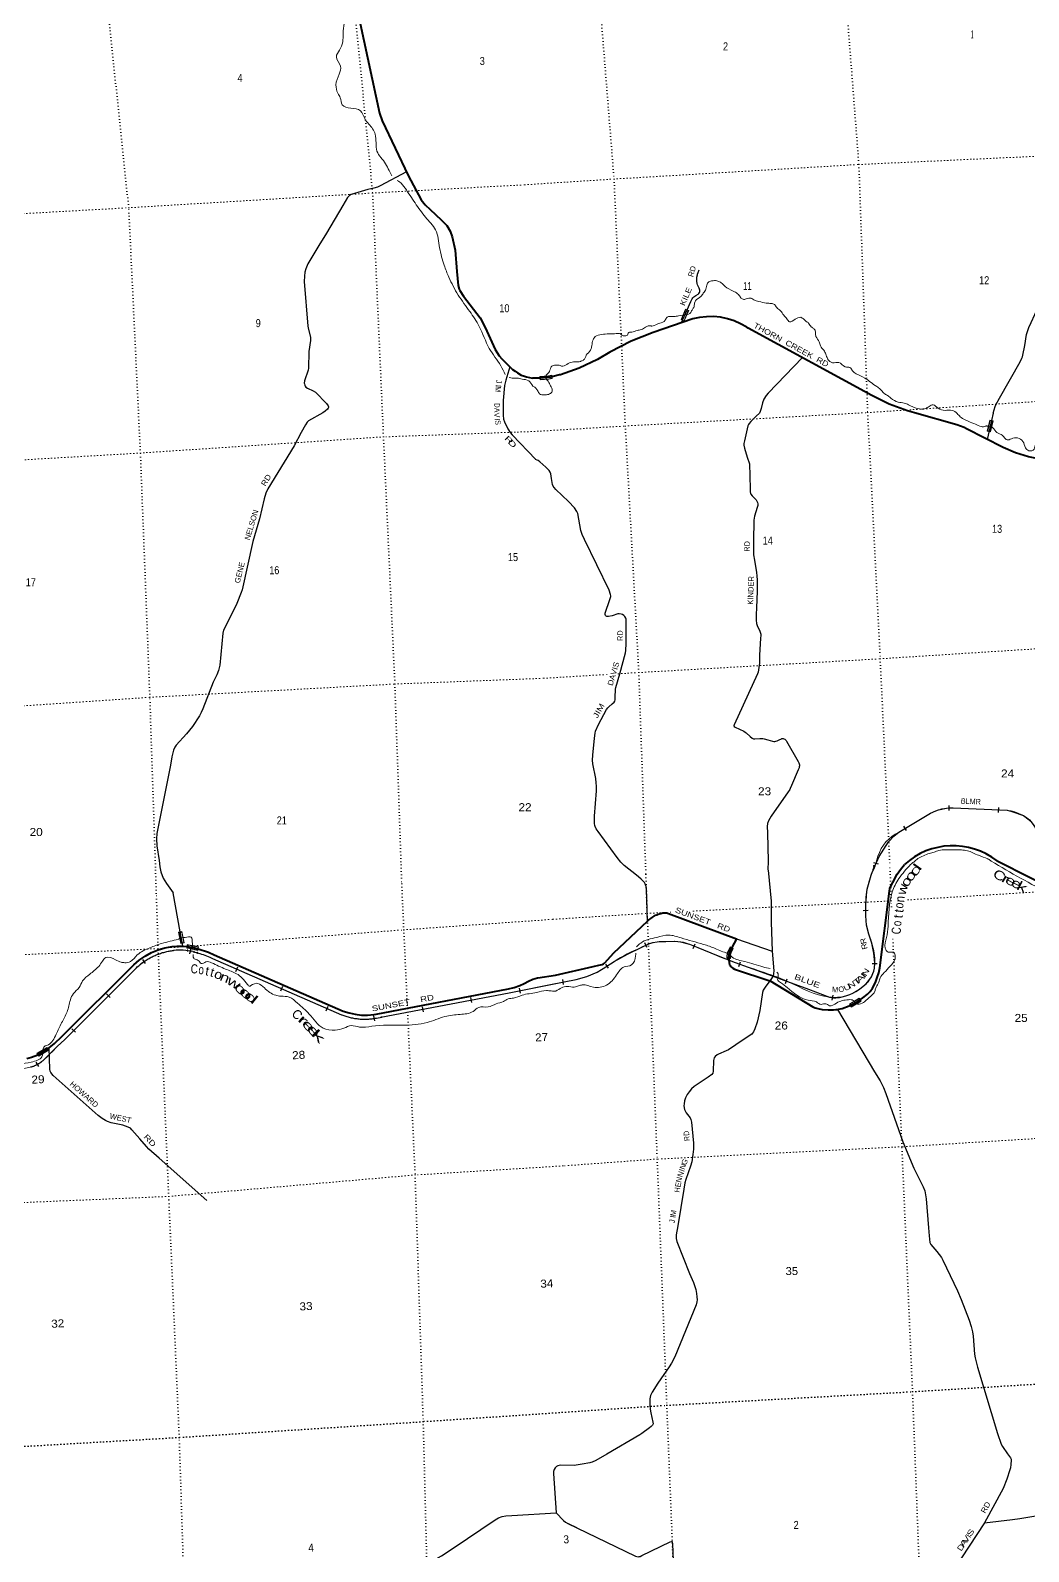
# Model space of a CAD drawing. Header units: feet. Extents: x 745759 to 1002271, y -170898 to 32007.
# Drawn here: x 863891 to 885721, y -135377 to -102104 of the extents above; entities that cross this region are included whole.
import ezdxf
from ezdxf.enums import TextEntityAlignment as Align

# ---------------------------------------------------------------- set-up
doc = ezdxf.new("R2010")
doc.units = ezdxf.units.FT
doc.header["$LTSCALE"] = 48
doc.linetypes.add('DOTTED', pattern=[1.5, 0.3, -1.2])
for name, color, linetype, lineweight in [('26', 7, 'Continuous', 40), ('29', 7, 'Continuous', 25), ('31', 7, 'Continuous', 13), ('34', 7, 'Continuous', 13), ('39', 7, 'Continuous', 13), ('6', 7, 'DOTTED', 25), ('61', 7, 'Continuous', 13), ('7', 7, 'DOTTED', 13)]:
    doc.layers.add(name, color=color, linetype=linetype, lineweight=lineweight)
for name, color, linetype in [('27', 7, 'Continuous'), ('30', 7, 'Continuous'), ('41', 7, 'Continuous')]:
    doc.layers.add(name, color=color, linetype=linetype)

msp = doc.modelspace()

# ---------------------------------------------------------------- linework, layer by layer
at = {"layer": '26'}
msp.add_line((885034.93, -120270.18), (886474.77, -120996.2), dxfattribs=at)
for points in [[(871104.19, -101952.5), (871526.87, -103911.56), (871581.38, -104081.39), (872152.31, -105275.5), (872439.3, -105812.09), (872523.72, -105920.19), (872631.7, -106022.78), (872876.86, -106250.28), (872998.99, -106373.52), (873068.09, -106495.24), (873114.48, -106617.97), (873176.98, -106911.42), (873218.71, -107379.62), (873246.37, -107685.04), (873269.94, -107764.64), (873283.26, -107795.75), (873364.73, -107913.69), (873726.68, -108388), (873836.55, -108598.73), (874051.89, -109086.77), (874143.86, -109223.53), (874197.72, -109286.54), (874436.99, -109520.23), (874490.31, -109559.08), (874541.39, -109596.86), (874623.56, -109643.53), (874696.85, -109670.19), (874739.05, -109683.53), (874868.66, -109713.1)], [(886010.63, -111488), (885719.39, -111430.69), (885435.74, -111343.26), (885162.78, -111226.66), (884365.91, -110815.96), (884313.36, -110789.39), (884233.66, -110757.57), (884151.08, -110734.25), (883228.85, -110471.18), (883070.25, -110425.29), (882674.39, -110278.77), (882296.02, -110091.68), (879588.56, -108617.2), (879555.84, -108595.57), (879422.47, -108519.47), (879281.88, -108457.74), (879135.61, -108411.03), (878985.26, -108379.87), (878832.47, -108364.6), (878678.92, -108365.39), (878526.3, -108382.22), (878376.27, -108414.91), (877508.62, -108711.87), (877030.12, -108901.14), (876565.55, -109143.27), (876290.44, -109304.63), (875895.41, -109490.53), (875483.12, -109634.11), (875464.14, -109640.21), (875321.88, -109676.88), (875264.7, -109688.77), (875195.17, -109697.87), (875037.94, -109711.51)], [(875037.94, -109711.51), (875017.04, -109712.87), (874868.66, -109713.13)], [(881544.83, -123518.34), (881564.71, -123514.92), (881602.9, -123507.21), (881640.78, -123494.86), (881794.7, -123442.55), (881901.97, -123392.13), (881919.85, -123380.74), (882014.12, -123320.57), (882124.77, -123242.2), (882194.54, -123183.95), (882253.87, -123124.59), (882305.88, -123056.29), (882371.7, -122926.99), (882412.69, -122819.97), (882444.84, -122717.19), (882464.99, -122610.43), (882677.85, -120934.15), (882688.65, -120874.51), (882701.66, -120833.85), (882750.99, -120741.92), (882850.6, -120556.72), (882919.21, -120455.32), (883006.7, -120349.12)], [(877386.96, -121587.19), (877407.41, -121567.92), (877487.87, -121507.58), (877531.75, -121477.49), (877562.63, -121459.6), (877588.64, -121447.41), (877618.71, -121436.02), (877675.71, -121418.4), (877723.55, -121406.75), (877747.11, -121403.5), (877779.98, -121404.24), (877817, -121409.19), (877849.03, -121417.65), (879336.08, -121973.72)], [(875371.81, -122770.3), (876197.14, -122580.3), (876322.13, -122552.51), (876396.38, -122533.13), (876413.08, -122526.92), (876422.21, -122521.82), (876444.12, -122504.14), (876651.08, -122280.47), (877386.96, -121587.19)], [(879336.08, -121973.72), (879336.08, -121973.72), (879174.43, -122274.17), (879168.09, -122315.47), (879165.89, -122365.15), (879168.78, -122439.57), (879180.75, -122539.82), (879192.47, -122561.06), (879205.48, -122577.32), (879225.21, -122594.48), (879255.86, -122616.35), (879291.34, -122636.2), (880065.31, -122894.39)], [(863811.09, -124593.71), (863914.12, -124565.96), (864053.02, -124510.79), (864268.88, -124382.92), (864299.02, -124361), (864416.61, -124263.15), (864578.82, -124109.96), (866149.23, -122540.79), (866268.94, -122438.92), (866398.63, -122350.13), (866536.9, -122275.38), (866682.22, -122215.49), (866833.01, -122171.13), (866987.61, -122142.76), (867093.12, -122132.84), (867231.8, -122133.12), (867315.84, -122139.3), (867440.45, -122161.75), (867561.16, -122192.1), (867784.2, -122267.47), (867911.13, -122322.48), (870731.69, -123553.22), (870860.67, -123596.21), (870993.44, -123625.48), (871128.54, -123640.72), (871264.49, -123641.75), (871399.81, -123628.56), (871453.06, -123619.41), (874344.94, -123068.03), (874470.78, -123038.04), (874592.79, -122995.06), (874688.18, -122950.89), (874781.65, -122899.83), (874879.95, -122858.81), (874981.99, -122828.3), (874985.78, -122827.39), (875371.81, -122770.3)], [(880065.31, -122894.39), (880069.41, -122895.76), (881004.47, -123459.38), (881055.97, -123484.02), (881112.85, -123498.66), (881208.75, -123516.55), (881338.78, -123526.31), (881454.47, -123524.33), (881508.22, -123522.66), (881536.26, -123519.82), (881544.83, -123518.34)]]:
    msp.add_lwpolyline(points, dxfattribs=at)
msp.add_arc((884066.71, -121513.62), 1575.94, 52.21939, 132.36447, dxfattribs=at)
at = {"layer": '29'}
for p, q in [((880774.42, -109260.62), (880023.97, -110041.77)), ((879791.66, -116176.36), (879283.6, -117291.85)), ((880429.08, -117648.73), (880680.03, -118091.73)), ((879336.08, -121973.72), (880115.67, -122241.17)), ((866709.81, -126769.37), (867749.44, -127697.53)), ((875837.53, -134859.4), (875660.34, -134773.36))]:
    msp.add_line(p, q, dxfattribs=at)
for points in [[(872116.01, -105199.58), (871538.87, -105502.3), (871477.93, -105530.08), (871404.66, -105553.33), (871268.71, -105584.54), (870902.49, -105693.47), (870867.83, -105714.48), (870827.56, -105760.14), (870725.18, -105934.39), (870364.3, -106537.55), (870197.9, -106806.3), (869959.27, -107206.99), (869917.63, -107317.93), (869893.47, -107393.13), (869882.74, -107481.76), (869880.96, -107595.45), (869957.89, -108570.86), (869962.73, -108609.42), (870015.46, -108819.3), (870018.29, -108851.53), (870018.28, -108886.45), (869978.85, -109127.45), (869972.08, -109490.97), (869965.93, -109537.76), (869882.3, -109768.88), (869880.04, -109817.09), (869881.38, -109834.55), (869889.43, -109861.4), (869900.17, -109885.58), (869914.93, -109904.38), (869949.57, -109929.76), (870073.3, -109984.96), (870123.12, -110019.95), (870365.87, -110262.93), (870402.11, -110312.62), (870412.84, -110335.45), (870412.84, -110350.23), (870403.45, -110369.02), (870385.99, -110387.83), (870340.36, -110430.8), (870285.83, -110471.8), (869975.85, -110645.17), (869945.79, -110669.84), (869905.53, -110731.61), (869813.09, -110901.67), (869659.48, -111194.15), (869081.91, -112128.54), (869041.22, -112224.93), (869002.35, -112347.53), (868899.59, -112789.41), (868752.19, -113281.44), (868520.48, -114338.66), (868499.78, -114401.09), (868408.68, -114636.68), (868147.61, -115155.28), (868115.16, -115224.97), (868099.46, -115286.28), (868078.71, -115523.2), (868031.95, -115987.74), (868000.47, -116107.42), (867967.53, -116197.24), (867883.85, -116362.15), (867664.91, -116943.7), (867623.96, -117027.15), (867586.38, -117094.3), (867433.81, -117327.95), (867304.21, -117488.33), (867076.87, -117735.21), (867046.85, -117781.86), (867020.01, -117846.32), (866980.45, -117993.2), (866951.86, -118171.89), (866656.94, -119668.54), (866649.58, -119788.17), (866657.25, -119936.94), (866707.41, -120257.9), (866722.06, -120400.54), (866745.28, -120506.69), (866797.21, -120644.94), (866865.67, -120760.37), (867014.18, -120965.18)], [(878331.68, -108033.7), (878362.09, -107975.16), (878380.79, -107950.53), (878398.5, -107933.8), (878442.8, -107904.25), (878493, -107872.74), (878509.73, -107856.98), (878521.54, -107837.29), (878529.41, -107813.65), (878530.4, -107789.03), (878523.51, -107767.36), (878513.67, -107740.77), (878482.17, -107668.89), (878473.31, -107639.34), (878467.4, -107589.12), (878464.45, -107536.42), (878467.4, -107504.43), (878477.24, -107453.7), (878483.15, -107433.52), (878492.01, -107401.51), (878516.62, -107340.46)], [(878131.25, -108496.08), (878253.21, -108214.72), (878331.68, -108033.7)], [(884945.17, -110473.13), (884988.26, -110327.82), (885003.02, -110292.86), (885082.75, -110146.62), (885535.52, -109354.85), (885573.91, -109275.58), (885587.69, -109244.06), (885598.52, -109205.16), (885637.89, -108992.45), (885678.26, -108758.57), (885704.82, -108669.43), (885729.42, -108599.39), (885774.71, -108490.7), (885854.43, -108318.85), (886102.47, -107810.69)], [(874378.51, -109463.11), (874284.96, -109752.94), (874257.94, -109869.46), (874228.47, -110197.08), (874228.42, -110522.11), (874239.16, -110605.38), (874259.2, -110668.13), (874330.42, -110820.24), (874380.96, -110901.58), (874424.36, -110951.85), (874943.5, -111490.13)], [(880023.97, -110041.77), (879985.13, -110091.95), (879933.95, -110169.75), (879902.45, -110247.55), (879872.92, -110375.57), (879853.23, -110440.57), (879835.52, -110473.07), (879764.65, -110540.03), (879646.54, -110658.21), (879611.1, -110700.55), (879593.38, -110726.16), (879579.61, -110752.75), (879504.8, -111079.7), (879496.92, -111142.72), (879496.92, -111176.2), (879508.74, -111241.2), (879567.8, -111438.16), (879615.04, -111583.91), (879620.94, -111645.95), (879622.92, -111788.75), (879630.79, -112198.42), (879636.68, -112230.43), (879644.56, -112247.67), (879678.04, -112285.08), (879741.03, -112348.11), (879760.33, -112368.51), (879781.37, -112398.83), (879795.77, -112433.01), (879800.09, -112462.35)], [(884945.17, -110473.13), (884908.78, -110637.64), (884817.8, -111048.86)], [(876562.06, -114550.86), (876581.88, -114486.58), (876583.11, -114468.04), (876579.39, -114443.92), (876544.8, -114349.96), (876006.03, -113237.26), (875955.38, -113129.08), (875931.89, -113044.39), (875862.69, -112668.55), (875844.17, -112624.65), (875793.49, -112549.86), (875660.04, -112406.45), (875383.24, -112149.29), (875342.48, -112101.07), (875322.71, -112071.4), (875309.1, -112035.55), (875289.33, -111902.02), (875272.04, -111804.35), (875259.68, -111768.5), (875234.97, -111730.17), (875165.76, -111659.7), (875032.32, -111539.77), (874994.01, -111511.33), (874974.24, -111502.68), (874937.13, -111489.86)], [(879800.09, -112462.35), (879798.11, -112497.3), (879788.27, -112539.65), (879729.21, -112728.73), (879719.37, -112771.07), (879713.46, -112815.39), (879705.59, -113272.34), (879701.65, -113512.62), (879705.59, -113575.65), (879725.27, -113693.83), (879772.52, -113957.75), (879780.39, -114033.58), (879784.33, -114131.08), (879784.33, -114371.37), (879772.52, -114737.71)], [(876225.95, -117586.67), (876240.78, -117474.77), (876250.67, -117429.02), (876314.92, -117285.61), (876492.86, -116955.51), (876517.57, -116919.66), (876537.36, -116899.25), (876611.48, -116835.59), (876654.75, -116800.35), (876670.8, -116776.24), (876678.22, -116748.42), (876680.68, -116697.12), (876685.62, -116514.14), (876693.05, -116477.05), (876779.54, -116177.86), (876903.1, -115717.95), (876911.77, -115664.17), (876917.93, -115515.19), (876922.88, -115015.72), (876919.2, -114979.86), (876913.02, -114957.61), (876892.01, -114925.47), (876868.51, -114901.98), (876841.35, -114882.19), (876814.16, -114871.07), (876765.97, -114864.89), (876735.05, -114867.36), (876611.48, -114906.92), (876533.66, -114924.23), (876515.12, -114925.47), (876497.8, -114921.76), (876479.29, -114913.1), (876468.14, -114901.98), (876461.99, -114883.43), (876463.2, -114852.52), (876562.06, -114550.86)], [(879772.52, -114737.71), (879766.71, -114878.02), (879764.24, -115004.12), (879772.88, -115076.45), (879786.48, -115122.8), (879843.32, -115243.96), (879859.37, -115285.99), (879865.56, -115313.19), (879866.79, -115340.39), (879860.62, -115399.73), (879835.9, -115768.13), (879833.43, -115950.48), (879830.96, -115990.66), (879816.13, -116092.03), (879803.77, -116139.02), (879791.66, -116176.36)], [(879283.6, -117291.85), (879275.55, -117312.53), (879276.16, -117319.64), (879279.26, -117325.51), (879284.2, -117331.08), (879303.35, -117344.37), (879491.16, -117433.38), (879525.77, -117453.47), (879545.53, -117468), (879629.55, -117547.12), (879678.98, -117586.68), (879689.48, -117592.86), (879703.07, -117597.19), (879735.82, -117599.04), (879844.55, -117591.62), (879876.06, -117591.62), (879911.9, -117594.1), (879935.99, -117599.04), (880017.54, -117623.77), (880118.86, -117650.96), (880149.14, -117655.6), (880165.2, -117656.22), (880173.23, -117655.91), (880193.01, -117650.66), (880220.18, -117641.07), (880267.14, -117621.29), (880314.1, -117599.97), (880327.07, -117595.64), (880338.8, -117594.1), (880354.26, -117595.03), (880370.32, -117598.74), (880388.23, -117606.46), (880400.59, -117616.04), (880412.95, -117627.48), (880419.13, -117634.28), (880429.08, -117648.73)], [(877143.49, -120578.77), (876878.39, -120372.07), (876843.79, -120341.16), (876801.78, -120295.42), (876725.16, -120197.75), (876305.04, -119625.34), (876265.49, -119564.76), (876243.26, -119516.55), (876235.85, -119492.44), (876230.9, -119451.02), (876230.9, -119287.83), (876270.44, -118738.91), (876270.44, -118637.54), (876265.49, -118560.88), (876253.14, -118469.4), (876191.35, -118145.48), (876186.42, -118065.74), (876191.35, -117957.56), (876225.95, -117586.67)], [(880680.03, -118091.73), (880697.8, -118127.26), (880705.21, -118146.73), (880709.54, -118167.44), (880709.54, -118190.31), (880705.83, -118212.56), (880700.27, -118234.5), (880684.2, -118275.3), (880534.69, -118622.7), (880509.98, -118688.22), (880498.25, -118709.24), (880484.03, -118729.02), (880465.49, -118757.46)], [(880465.49, -118757.46), (880094.8, -119287.82), (880033.02, -119396.62), (880012.01, -119452.26), (880003.37, -119515.3), (880008.31, -119656.24), (880025.61, -120274.39), (880021.8, -120467.17)], [(877386.96, -121587.19), (877362.13, -120882.71), (877358.1, -120852.39), (877354.64, -120832.75), (877343.66, -120792.59), (877337.02, -120774.69), (877327.21, -120757.07), (877317.97, -120743.21), (877304.4, -120727.89), (877246.66, -120670.13), (877141.87, -120577.12)], [(880022.33, -120474.31), (880087.93, -121153.93), (880092.55, -121278.71), (880092.55, -121606.83), (880115.67, -122241.17)], [(867223.47, -122130.85), (867167.68, -121820.14), (867014.18, -120965.18)], [(880115.67, -122241.17), (880147.97, -122676.69), (880145.66, -122729.84), (880134.11, -122782.99), (880101.78, -122840.75), (880062.52, -122893.9)], [(880065.31, -122894.39), (879958.6, -123030.23), (879942.43, -123053.33), (879917.02, -123099.55), (879903.17, -123150.38), (879843.12, -123538.59), (879785.37, -123799.7), (879736.88, -123945.28), (879706.85, -124007.66), (879683.76, -124037.7), (879667.6, -124056.19), (879478.22, -124185.59), (879154.89, -124400.49), (879104.08, -124425.91), (878937.8, -124495.23), (878907.77, -124513.72), (878863.89, -124550.69), (878845.41, -124580.73), (878831.56, -124638.5), (878822.32, -124869.57), (878815.39, -124911.16), (878794.61, -124943.51), (878716.08, -125003.59), (878406.61, -125206.94), (878348.87, -125255.46), (878295.76, -125317.85), (878254.18, -125375.62), (878217.23, -125451.87), (878194.14, -125516.58)], [(881544.83, -123518.34), (882352.4, -124882.31), (882477.12, -125081.04), (882546.4, -125224.31), (882601.83, -125358.33), (882971.35, -126416.65), (883211.54, -126989.71), (883414.78, -127396.41), (883451.74, -127488.83), (883479.45, -127664.45), (883534.87, -128292.97)], [(866709.81, -126769.37), (866483.65, -126571.31), (866429.9, -126514.62), (866280.38, -126351), (866112.17, -126149.97), (866077.13, -126117.83), (866028.07, -126094.46), (865911.25, -126051.8), (865658.94, -125995.7), (865577.17, -125970.57), (865532.78, -125948.95), (865458.02, -125902.78), (865373.91, -125836.75), (864388.01, -124962.52), (864339.1, -124897.82), (864324.69, -124866.58), (864317.92, -124826.95), (864303.69, -124357.12)], [(878194.14, -125516.58), (878184.91, -125583.57), (878182.59, -125625.16), (878196.46, -125706.04), (878233.4, -125777.67), (878316.54, -125888.59), (878335.03, -125925.56), (878348.88, -125985.64), (878390.45, -126443.17), (878390.46, -126574.88), (878381.21, -126692.72), (878355.82, -126852.18), (878330.4, -126946.91), (878224.16, -127238.06), (878205.7, -127312.02), (878177.97, -127450.65), (878048.64, -128250.16)], [(878048.64, -128250.16), (878016.32, -128448.9), (878016.32, -128527.47), (878025.56, -128592.17), (878307.32, -129294.63), (878390.46, -129488.74), (878441.27, -129641.25), (878459.75, -129732.52), (878468.99, -129803), (878471.3, -129872.32), (878467.83, -129912.75), (878450.51, -129978.61), (877983.99, -131120.12)], [(883534.87, -128292.97), (883544.11, -128473.2), (883562.58, -128616.47), (883585.68, -128658.06), (883715.01, -128810.57), (883816.63, -128944.59), (883848.96, -129000.05), (884167.68, -129670.17), (884246.2, -129861.95), (884421.72, -130317.18), (884465.6, -130455.82), (884495.63, -130571.36), (884511.79, -130666.09), (884523.34, -130862.51), (884541.82, -131061.24), (884553.36, -131139.79), (884601.87, -131343.15)], [(877983.99, -131120.12), (877913.54, -131252.99), (877862.73, -131338.49), (877613.3, -131689.72), (877488.59, -131893.07), (877453.94, -131964.7), (877437.78, -132036.33), (877440.09, -132174.98), (877442.4, -132262.79), (877456.26, -132343.66), (877502.45, -132544.7), (877507.07, -132581.67), (877502.45, -132599), (877493.21, -132614.02), (877468.96, -132640.59), (877433.16, -132669.48), (877261.09, -132795.41), (877220.68, -132821.99), (876500.12, -133247.16), (876259.93, -133381.19), (876179.09, -133422.79), (876149.07, -133432.03), (876125.97, -133436.64), (875955.07, -133464.37), (875784.44, -133492.48)], [(884601.87, -131343.15), (885041.11, -132794.43), (885122.11, -133026.74), (885149.11, -133075.37), (885257.11, -133237.46), (885327.31, -133323.9), (885338.1, -133353.61), (885340.8, -133380.63), (885332.71, -133469.78), (885324.6, -133545.41), (885313.8, -133588.63), (885246.31, -133793.94), (885165.31, -133993.84), (884760.32, -134744.83)], [(875784.44, -133492.48), (875486.67, -133489.16), (875425.93, -133503.19), (875395.56, -133519.55), (875367.52, -133542.93), (875344.16, -133582.66), (875330.14, -133624.74), (875327.81, -133671.49), (875388.19, -134532.74)], [(871582.7, -136329.28), (871771.94, -136016.03), (871811.65, -135968.12), (871850.65, -135937.78), (871912.11, -135905.01), (871986.88, -135871.1), (872613.01, -135609.3), (872715.81, -135561.39), (872879.35, -135469.05), (873136.34, -135305.42), (874052.17, -134678.95), (874129.27, -134635.73), (874206.37, -134608.83), (874288.14, -134598.33), (874421.31, -134590.13), (875388.19, -134532.74)], [(875388.19, -134532.74), (875547.42, -134695.34), (875596.48, -134735.07), (875661.9, -134772.48), (875837.53, -134859.4)], [(884760.32, -134744.83), (883431.67, -136764.83), (883388.47, -136862.08), (883366.87, -137013.37), (883442.47, -139034.09), (883437.08, -139096.21), (883423.68, -139121.97), (883388.57, -139194.93), (883358.78, -139236.68), (883312.87, -139282.62), (882686.46, -139768.89)], [(884760.32, -134744.83), (885370.52, -134677.29), (885529.82, -134655.69), (886712.4, -134455.78)], [(875837.53, -134859.4), (877120.83, -135476.64), (877149.69, -135486.66), (877179.83, -135490.44), (877206.67, -135486.66), (877225.25, -135481.7), (877263.41, -135462.99), (877884.71, -135164.66), (877911.54, -135154.46), (877923.92, -135159.42), (877926.4, -135171.81), (877931.36, -135206.52), (878036.37, -137815.73), (878085.27, -139852.62), (878087.74, -139874.31), (878092.7, -139888.57), (878102.61, -139904.06), (878116.24, -139917.66), (878177.03, -139977.72), (879044.85, -140781.68)]]:
    msp.add_lwpolyline(points, dxfattribs=at)
at = {"layer": '29', "linetype": 'DOTTED', "lineweight": 100}
msp.add_arc((866984.89, -124415.01), 2296.39, 75.48783, 81.72686, dxfattribs=at)
at = {"layer": '31'}
for p, q in [((878191.27, -108458.15), (878122.29, -108428.72)), ((878289.37, -108228.2), (878191.27, -108458.15)), ((884944.54, -110643.71), (884890, -110887.69)), ((884890, -110887.69), (884816.8, -110871.33)), ((867131.57, -121829.85), (867205.26, -121815.91)), ((867178.01, -122075.5), (867131.57, -121829.85))]:
    msp.add_line(p, q, dxfattribs=at)
for points in [[(878122.29, -108428.72), (878220.39, -108198.77), (878289.37, -108228.2)], [(884816.8, -110871.33), (884871.34, -110627.35), (884944.54, -110643.71)], [(867205.26, -121815.91), (867251.71, -122061.56), (867178.01, -122075.5)]]:
    msp.add_lwpolyline(points, dxfattribs=at)
for points in [[(878132.78, -108424.5), (878224.6, -108209.26), (878278.87, -108232.41), (878187.05, -108447.65)], [(884826.35, -110865.26), (884877.4, -110636.89), (884934.99, -110649.77), (884883.93, -110878.13)], [(867198.88, -121825.26), (867140.92, -121836.22), (867184.38, -122066.14), (867242.35, -122055.18)]]:
    msp.add_lwpolyline(points, close=True, dxfattribs=at)
at = {"layer": '34', "lineweight": 25}
for p, q in [((883984.5, -119165.16), (883982.88, -119054.56)), ((885065.87, -119212.04), (885070.95, -119101.55)), ((883048.94, -119606.35), (882991.87, -119511.59)), ((882440.46, -120342.39), (882334.3, -120311.32)), ((882212.01, -121356.89), (882101.43, -121359.42)), ((877371.96, -122163.64), (877326.2, -122062.94)), ((878387.28, -122186.81), (878427.33, -122083.7)), ((866410.91, -122516.34), (866347.78, -122425.51)), ((867375.22, -122304.91), (867397.69, -122199.1)), ((868381.49, -122687.1), (868425.73, -122585.72)), ((876533.59, -122618.43), (876474.66, -122524.83)), ((879385.49, -122581.65), (879422.9, -122477.55)), ((882409.05, -122523.05), (882298.44, -122524.62)), ((869365.26, -123113.53), (869409.5, -123012.15)), ((874609.11, -123163.83), (874587.25, -123055.4)), ((875552.75, -122971.65), (875532.2, -122862.97)), ((880406.82, -122950.46), (880444.06, -122846.31)), ((865633.74, -123258.71), (865555.55, -123180.46)), ((873541.95, -123367.22), (873521.24, -123258.57)), ((881422.18, -123315.86), (881443.96, -123207.42)), ((870359.39, -123550.18), (870403.62, -123448.8)), ((871419.9, -123770.62), (871404.38, -123661.1)), ((872489.2, -123570.6), (872468.49, -123461.95)), ((864877.13, -124018.43), (864798.94, -123940.19)), ((864071.42, -124766.03), (864019.46, -124668.38))]:
    msp.add_line(p, q, dxfattribs=at)
at = {"layer": '34'}
for p, q in [((882884.67, -119639.78), (883574.87, -119224.08)), ((882366.1, -120373.85), (882426.45, -120167.64)), ((867872.82, -122403.92), (870695.7, -123635.71))]:
    msp.add_line(p, q, dxfattribs=at)
at = {"layer": '34', "lineweight": 25}
for points in [[(882365.04, -120373.54), (882454.75, -120170.25), (882654.26, -119854.82), (882773.97, -119727.05), (882884.06, -119638.86), (883574.43, -119223.06), (883691.74, -119172.06), (883747.61, -119156.08), (883923.18, -119116.16), (883970.41, -119110.75), (884074.8, -119109.23), (885253.85, -119163.41), (885356.17, -119189.03), (885607.5, -119279.79), (885685.36, -119324.78), (885739.23, -119370.69), (885779.13, -119414.61), (885824.03, -119472.93), (886064.44, -119845.82), (886098.43, -119887.19), (886138.26, -119927.67), (886192.12, -119969.6), (886312.62, -120041.16), (886627.56, -120207.66)], [(875379.36, -122949.9), (875603.38, -122907.67), (875825.08, -122865.76), (876061.89, -122801.44), (876288.1, -122702.65), (876473.28, -122586.05), (876655.79, -122466.66), (876946.59, -122309.01), (877244.66, -122161.51), (877416.85, -122083.27), (877505.61, -122054.57), (877597.11, -122040.82), (877787.39, -122033.94), (877977.62, -122027.92), (877981.71, -122027.76), (878111.85, -122038.43), (878302.69, -122092.59), (878489.34, -122165.07), (878895.71, -122331.69), (879302.34, -122493.75), (879874.59, -122699.37), (880447.09, -122904.11), (880906.47, -123076.86), (881365.47, -123248.78), (881452.12, -123266.18), (881504.82, -123267.1), (881587.88, -123255.5), (881643.39, -123246.3), (881722.52, -123220.66), (881811.98, -123190.84), (881878.48, -123160.5), (881945.94, -123126.14), (882024.9, -123073.97), (882105.29, -123012.92), (882168.6, -122955.22), (882228.76, -122885.79), (882282.14, -122804.36), (882318.38, -122730.67), (882338.55, -122677.86), (882351.98, -122618.99), (882359.03, -122505.8), (882334.99, -122286.26), (882291.59, -122067.54), (882229.3, -121873.33), (882175.58, -121677.17), (882159.27, -121469.9), (882161.44, -121262.54), (882165.7, -121072.8), (882191.08, -120884.48), (882232.95, -120732.89), (882276.12, -120582.93), (882309.18, -120502.11), (882340.53, -120434.65), (882364.04, -120374.25)], [(863889.61, -124781.06), (863902.17, -124777.45), (863914.73, -124773.6), (863927.15, -124769.53), (863939.51, -124765.21), (863951.81, -124760.76), (863964.05, -124756), (863976.23, -124751.07), (863988.26, -124745.92), (864000.23, -124740.62), (864012.07, -124735), (864023.85, -124729.24), (864035.48, -124723.3), (864047.04, -124717.14), (864058.47, -124710.75), (864069.85, -124704.13), (864081.08, -124697.43), (864092.17, -124690.42), (864103.13, -124683.24), (864114.02, -124675.92), (864124.69, -124668.44), (864135.3, -124660.64), (864145.77, -124652.76), (864156.02, -124644.65), (864166.22, -124636.45), (864168.17, -124634.79), (864190.74, -124613.22), (864288.05, -124520.04), (864383.68, -124425.28), (864477.63, -124327.8), (864640.77, -124173.73), (866210.3, -122605.4), (866228.37, -122588.51), (866246.71, -122572.12), (866265.36, -122556.06), (866284.29, -122540.1), (866303.51, -122524.65), (866322.92, -122509.61), (866342.63, -122494.67), (866362.61, -122480.23), (866382.8, -122466.21), (866403.37, -122452.39), (866424.03, -122439.08), (866444.88, -122425.97), (866466.12, -122413.28), (866487.45, -122401.08), (866509.07, -122389.2), (866530.77, -122377.61), (866552.88, -122366.44), (866574.97, -122355.67), (866597.44, -122345.3), (866619.89, -122335.34)], [(866619.91, -122335.34), (866642.66, -122325.68), (866665.5, -122316.53), (866688.53, -122307.78), (866711.65, -122299.33), (866735.06, -122291.4), (866758.56, -122283.76), (866782.14, -122276.63), (866805.82, -122269.79), (866829.68, -122263.56), (866853.62, -122257.64), (866877.56, -122252.12), (866901.69, -122246.99), (866925.91, -122242.37), (866950.31, -122238.15), (866974.6, -122234.24), (866999.08, -122230.93), (867022.85, -122228.1)], [(867443.23, -122253.29), (867453.81, -122256.16), (867490.56, -122265.06), (867526.99, -122274.8), (867563.12, -122285.14), (867599.38, -122296.17), (867635.13, -122307.78), (867670.81, -122319.8), (867706.39, -122332.7), (867741.46, -122346.18), (867776.45, -122360.3), (867811.17, -122374.82), (867845.76, -122390.2), (867873.27, -122402.92), (870696.13, -123634.7), (870699.21, -123635.98), (870721.86, -123644.72), (870744.58, -123652.89), (870767.48, -123660.69), (870790.59, -123668.27), (870813.77, -123675.28), (870836.98, -123681.86), (870860.43, -123688.24), (870883.93, -123694.04), (870907.48, -123699.4), (870931.3, -123704.43), (870955.01, -123708.97), (870978.82, -123713.25), (871002.84, -123717.01), (871026.75, -123720.28), (871050.81, -123723.17), (871074.85, -123725.74), (871099.09, -123727.81), (871123.17, -123729.51), (871147.45, -123730.69), (871171.58, -123731.52), (871195.86, -123731.96), (871220.03, -123731.91), (871244.23, -123731.42), (871268.39, -123730.62), (871292.63, -123729.25), (871316.85, -123727.57), (871340.95, -123725.41), (871365.03, -123722.94), (871389.06, -123719.84), (871413.06, -123716.44), (871436.9, -123712.68), (871460.76, -123708.49), (871574.52, -123686.21), (871553.94, -123690.68), (874361.59, -123155.36), (875378.75, -122950.33)]]:
    msp.add_lwpolyline(points, dxfattribs=at)
at = {"layer": '34'}
for points in [[(884074.78, -119110.33), (885253.65, -119164.5), (885253.65, -119164.5)], [(864478.4, -124328.58), (864641.54, -124174.52), (866211.06, -122606.19)], [(871469.92, -123707.82), (874361.8, -123156.44), (875372.98, -122952.62)]]:
    msp.add_lwpolyline(points, dxfattribs=at)
for centre, radius, start, end in [((884037.15, -120100.32), 990.7, 87.82301, 117.81474), ((885183.19, -119973.48), 812.05, 37.98911, 85.02254), ((883258.34, -120426.97), 871.38, 115.39305, 162.68625), ((867180.91, -123631.9), 1411.63, 93.35172, 133.39636), ((867159.77, -123456.1), 1234.93, 79.81291, 92.88336), ((866953.63, -124357.78), 2159.28, 64.80564, 78.70706), ((871206.35, -122344.17), 1388.88, 248.56557, 280.94936), ((858878.01, -118992.81), 7735.3, 313.15662, 316.38615), ((863687.64, -124058.04), 751.81, 266.60632, 309.8038)]:
    msp.add_arc(centre, radius, start, end, dxfattribs=at)
at = {"layer": '34', "lineweight": 25}
msp.add_arc((867160.69, -123453.34), 1232.87, 76.75175, 96.40511, dxfattribs=at)
at = {"layer": '34', "linetype": 'DOTTED', "lineweight": 100}
msp.add_arc((867113.25, -123722.34), 1505.34, 73.25951, 82.85583, dxfattribs=at)
at = {"layer": '34'}
msp.add_spline([(875381.82, -122950.66), (875825.33, -122866.83), (876288.62, -122703.62), (876656.35, -122467.61), (877245.13, -122162.5), (877597.21, -122041.92), (877977.66, -122029.02), (877981.69, -122028.86), (878488.93, -122166.09), (879301.95, -122494.78), (880446.71, -122905.14), (881365.17, -123249.84), (881722.86, -123221.71), (882025.53, -123074.87), (882283.1, -122804.91), (882360.13, -122505.77), (882292.66, -122067.26), (882176.67, -121676.98), (882162.54, -121262.56), (882192.16, -120884.7), (882277.17, -120583.24), (882331.73, -120379.65), (882326.08, -120389.95)], degree=3, dxfattribs=at)
at = {"layer": '39'}
for points in [[(866866.08, -97680.64), (866966.16, -97799.05), (867039.17, -98125.17), (867120.49, -98277.36), (867293.63, -98413.77), (867516.55, -98719.78), (867795.41, -98956.95), (868034.31, -99199.74), (868113.96, -99362.09), (868287.77, -99458.1), (868587.42, -99656.08), (868726.55, -99856.43), (868862.8, -99970.09), (869059.18, -100323.58), (869292.86, -100651.37), (869389.61, -100784.77), (869645.89, -101006.69), (869883.73, -101096.11), (869981.1, -101126.54), (870179.93, -101068.14), (870450.79, -101123.94), (870556.64, -101289.28), (870645.71, -101372.53), (870705.98, -101555.84), (870752.8, -101757.85), (870753.25, -101953.64), (870728.23, -102168.61), (870720.39, -102356.66), (870648, -102535.17), (870582.62, -102683.12), (870675.63, -102885.31), (870643.4, -103064.23), (870572.73, -103295.16), (870614.95, -103479.19), (870666.33, -103576.05), (870711.63, -103731.7), (871111.46, -103863.1), (871201.33, -104031.09), (871293.75, -104154.58), (871431.47, -104373.15), (871469.85, -104745.07), (871659.69, -105022.12), (871734.86, -105170.51), (871795.41, -105285.5)], [(871909.97, -105386.85), (871963.93, -105419.75), (872084.82, -105554.22), (872302.25, -105876.59), (872533.45, -106190.35), (872749.36, -106466.36), (872840.61, -106858.37), (872939.61, -107241.99), (873040.43, -107498.37), (873248.24, -107893.8), (873498.95, -108251.19), (873706.49, -108578), (873927.18, -109059.71), (874176.56, -109437.34), (874276.78, -109629.64)], [(878251.61, -108317.43), (878263.53, -108314.83), (878323.26, -108289.36), (878359.96, -108222.16), (878396.93, -108167.02), (878413.32, -108090.21), (878435.82, -108017.29), (878554.35, -107924.13), (878606.98, -107850.54), (878663.37, -107764.79), (878693.02, -107651.48), (878744.05, -107596.03), (878826.05, -107578.1), (878926.71, -107585.92), (878997.9, -107624.56), (879082.03, -107703.15), (879263.16, -107805.73), (879354.88, -107864.03), (879393.94, -107903.39), (879414.74, -107935.11), (879437.5, -107964.78), (879476.15, -107986.04), (879542.3, -107978.53), (879604.26, -107963.07), (879670.64, -107965.61), (879713.53, -107996.84), (879820.88, -108034.68), (879982.38, -108067.29), (880093.17, -108078.9), (880161.91, -108097.48), (880213.68, -108166.73), (880295.58, -108235.31), (880366.05, -108332.31), (880434.11, -108411.26), (880495.88, -108478.27), (880615.21, -108421.3), (880736.8, -108376.34)], [(875177.25, -109736.45), (875171.86, -109645.08), (875226.82, -109585.52), (875253.83, -109534.62), (875272.72, -109479.89), (875329.9, -109430.33), (875374.01, -109425.33), (875432.26, -109424.03), (875474.71, -109435.15), (875533.31, -109449.94), (875652.59, -109390.95), (875766.38, -109356.23), (875832.71, -109356.76), (875914.84, -109344.87), (875926.81, -109340.58), (875990.51, -109313.01), (876048.51, -109209.12), (876140.52, -109098.44), (876163.11, -109029.54), (876186.43, -108902.29), (876244.51, -108802.42), (876378.12, -108755.19), (876546.63, -108741.37), (876703.26, -108735.87), (876795.84, -108741.85), (876855.11, -108786.79), (876909.26, -108781.56), (876947.11, -108766.64), (876960.29, -108726.11), (876995.91, -108701.18), (877044.21, -108704.12), (877157.95, -108667.39), (877252, -108649.2), (877341.28, -108596.92), (877467.25, -108567.95), (877479.4, -108571.71), (877535.33, -108556.38), (877654.83, -108507.45), (877772.01, -108444.48), (877816.7, -108375.09), (877882.77, -108363.56), (877963.11, -108361.77), (878067.34, -108349.38), (878251.61, -108317.43)], [(880736.8, -108376.34), (880816.39, -108430.89), (880873.74, -108479.9), (880887.93, -108485.62), (880908.47, -108505.28), (880966.53, -108586.46), (881021.7, -108627.48), (881056.95, -108676.98), (881059.85, -108717.15), (881071.76, -108801.37), (881142.63, -108916.46), (881166.68, -109004.44), (881241.17, -109101.35), (881287.22, -109184.81), (881325.64, -109286.54), (881436.07, -109372.59), (881570.61, -109367.58), (881711.38, -109463.01), (881814.23, -109478.82), (881872.11, -109551.96), (881953.92, -109616.52), (882136.79, -109706.98), (882242.98, -109783.07), (882263.42, -109798.71), (882402.14, -109892.17), (882475.83, -109952.89), (882558.13, -110039.56), (882633.57, -110088.17), (882664.23, -110111.63), (882709.22, -110146.83), (882872, -110237.75), (883003.01, -110254.94), (883096.3, -110293.09), (883469.86, -110373.27), (883543.25, -110329.39), (883632.89, -110293.19), (883743.09, -110369.19), (883896.86, -110416.05), (884051.57, -110414.61), (884161.64, -110484.57), (884223.46, -110553.6), (884331.43, -110619.59), (884402.53, -110654.21), (884562.73, -110719.04), (884682.44, -110770.68), (884786.71, -110760.31), (884804.66, -110753.87), (884826.98, -110763.43), (884914.28, -110774.99)], [(874363.35, -109697.35), (874426.48, -109709.97), (874538.82, -109707.51), (874643.95, -109729.55), (874787.7, -109766.21), (874876.27, -109888.58)], [(874876.27, -109888.58), (874936.77, -109919.88), (874982.38, -109983.23), (875028.17, -110054.63), (875129.14, -110076.52), (875221.31, -110064.4), (875265.1, -110045.32), (875303.86, -109980.09), (875267.45, -109878.31), (875213, -109778.94), (875177.25, -109736.45)], [(884913.75, -110774.6), (884934.1, -110791.22), (885028.9, -110897.73), (885144.77, -110957.51), (885212.88, -111038.46), (885253.59, -111061.69), (885345.46, -111035.51), (885481.69, -111016.37), (885595.95, -111094.29), (885657.36, -111235.75), (885725.07, -111298.61), (885842.83, -111261.78), (885878.77, -111160.4), (885946.31, -111124.7), (886085.58, -111151.77), (886274.54, -111063.06), (886405.74, -110997.78), (886546.39, -110996.65), (886743.82, -111018.4), (886856.88, -111042.03), (886947.44, -111138.58), (887038.4, -111253.22), (887129.49, -111373.9), (887287.24, -111418.66), (887486.59, -111436.34), (887713.17, -111413.18), (887973.99, -111393.28), (888163.43, -111417.22), (888248.06, -111427.4), (888333.63, -111389.29), (888488.13, -111377.79), (888641.5, -111406.56), (888770.54, -111425.81), (888887.05, -111423.21), (889082.82, -111461.09), (889309.13, -111516.39), (889465.54, -111500.83), (889569.82, -111490.46), (889702.88, -111509.62), (889927.88, -111687.66)], [(883140.25, -120344.98), (883209.66, -120293.77), (883300.06, -120220.46), (883419.77, -120161.8), (883554.14, -120105.59), (883654.3, -120078.71), (883759.36, -120042.05), (883908.38, -120024.94), (884101.39, -120024.94), (884252.86, -120029.83), (884382.34, -120046.94), (884499.61, -120090.93), (884626.65, -120147.14), (884830.94, -120226.01), (884844.08, -120232.67), (884902.11, -120275.13)], [(880215.62, -122704.39), (880231.71, -122721.24), (880242.68, -122801.25), (880230.93, -122861.65), (880296.55, -122931.17), (880443.99, -123042.22), (880898.04, -123314.49), (881081.05, -123355.66), (881185.89, -123407.95), (881284.11, -123394.03), (881366.42, -123437.13), (881521.36, -123378.68), (881780.57, -123306.06), (881888.1, -123324.01), (881951.37, -123396.06), (882081.32, -123382.86), (882178.52, -123311.49), (882228.69, -123266.78), (882363.44, -123107.95), (882384.69, -123032.58), (882446.87, -122921.36), (882473.46, -122827.66), (882565.75, -122713.24), (882691.32, -122573.35), (882800.16, -122418), (882768.12, -122268.18), (882648.98, -122262.78), (882587.25, -122178.58), (882616.06, -121948.42), (882648.35, -121696.44), (882738.85, -120947.87), (882884.71, -120656.1), (883140.31, -120344.9)], [(884901.89, -120275), (885547.09, -120648.37), (886207.47, -120991.1), (886553.5, -121180.99), (886684.47, -121334.99), (886751.74, -121509.62), (886916.35, -121595.83), (887076.83, -121627.81), (887376.31, -121761.1), (887588.75, -121833.34), (887678.53, -121964.79), (887812.17, -122032.06), (887899.02, -122191.83), (888168.88, -122547.86), (888321.88, -122801.72), (888518.82, -122993.43), (888600.23, -123313.07), (888613.17, -123584.06), (888662.95, -123793.11), (888705.53, -123801.94), (888809.27, -123826.08), (888851.03, -123915.09), (888895.85, -124082.54), (889028.1, -124476.21), (889119.08, -124690.2), (889048.58, -124898.43), (888972.51, -125118.97), (888890.17, -125333.72), (888904.99, -125558.75), (888896.78, -125710.15), (888830.39, -125765.13), (888831, -125816.96), (888831, -126417.84), (888831, -126779.65), (888824.54, -127167.31), (888849.94, -127508.85), (888982.64, -127707.1), (889195.29, -127888.12), (889291.73, -128035.42), (889466.3, -128221.95), (889670.41, -128369.06), (889760.81, -128427.21), (890055.69, -128398.26), (890299.05, -128539.8), (890463.06, -128662.29), (890556.94, -128795.59), (890599.31, -128848.32), (890676.2, -128907.75), (890665.88, -129004.84), (890708.22, -129160.31), (890825.83, -129230.23), (890975.47, -129242.49), (891108.92, -129408.48), (891177.32, -129508.53), (891288.64, -129520.28), (891413.42, -129670.5), (891490.57, -129788.34), (891507.11, -129902.51), (891581.39, -129998.3), (891646.81, -130177.04), (891875.32, -130661.61), (891961.48, -131010.75), (892013.04, -131351.18), (892082.36, -131422.99), (892269.26, -131512.35), (892424.02, -131707.73), (892561.02, -131861.49), (892754.52, -131964.69), (892805.98, -132095.63), (892929.76, -132272.07), (893108.36, -132303.34), (893457.58, -132213.09), (893589.03, -132068.94), (893674.58, -131936.67), (893770.01, -131902.71), (893853.13, -131863.19), (894213.41, -131746.32), (894497, -131678.79), (894800.04, -131644.75), (895068.07, -131747.04), (895389.27, -131817.04), (895646.39, -131742.49), (895777.03, -131680.96), (895914.17, -131786.38), (895912.08, -131784.44), (896172.56, -131796.39), (896389.21, -131769.76), (896484.38, -131677.39), (896580.13, -131496.37), (896819.63, -131331.86), (896972.83, -131176.79)], [(865385.53, -122581.69), (865466.2, -122464.73), (865538.65, -122384.47), (865752.44, -122432.06), (865873.86, -122484.34), (865952.99, -122496.45), (866076.57, -122472.04), (866228.32, -122327.29), (866504.79, -122169.53), (866759.68, -122076.15), (867126.96, -121978.68), (867230.16, -121941.93)], [(867230.16, -121941.93), (867271.96, -121943.8), (867408.71, -121940.88), (867431.55, -122034.45), (867434.48, -122201.93)], [(877143.84, -122151.59), (877237.35, -122066.11), (877587.33, -121943.6), (877850.44, -121891.96), (878120.09, -121954.7), (878613.14, -122094.74), (878864.68, -122187.61), (878999.94, -122244.75), (879134.97, -122295.86), (879238.81, -122374.38), (879516.75, -122472.25), (879912.28, -122587.68), (880072.96, -122624.98)], [(867448.43, -122314.52), (867474.81, -122413.15), (867558.97, -122445.15), (867626.88, -122514.26), (867729.67, -122476.79), (867853.59, -122498.72), (868159.01, -122635.96), (868397.92, -122736.33), (868638.61, -122974.79), (868684.16, -123012.32), (868714.12, -122995.14), (868864.81, -122949.2), (869006.73, -123048.81), (869254.42, -123209.56), (869370.2, -123229.88), (869548.23, -123247.04), (869734.25, -123382.7), (869989.8, -123619.63), (870293.28, -123928.7), (870555.17, -123971.83), (870748.23, -123927.77), (870908.55, -123873.28), (871087.29, -123904.51), (871356.07, -123884.82), (872039.43, -123862.22), (872566.03, -123805.26), (872954.04, -123674.72), (873291.88, -123627.34), (873570.48, -123562.81), (873694.84, -123473.87), (873899.67, -123463.47), (874075.45, -123396.1), (874235.97, -123345.63), (874339.76, -123287.97), (874453.72, -123272.1), (874643.75, -123208.04), (874960.81, -123147.61), (875174.15, -123106.55), (875283.3, -123115.12), (875383.88, -123119.69)], [(875383.88, -123119.69), (875631.57, -123015.44), (875785.31, -123029.55), (875879.04, -123003.72), (875960.77, -122980.37), (876202.62, -123031.31), (876493.19, -122987.69), (876710.14, -122761.62), (876874.78, -122589.98), (877036.31, -122545.37), (877127.33, -122346.4), (877131.56, -122288.44)], [(864163.11, -124396.83), (864197.03, -124330.38), (864283.91, -124290.19), (864379.96, -124198.65), (864453.59, -124061.9), (864573.85, -123811.94), (864692.51, -123570.12), (864763.87, -123308.54), (864829.47, -123172.19), (864955.51, -123036.81), (865032.85, -122893.83), (865186.6, -122748.98), (865385.53, -122581.69)], [(858002.85, -123974.82), (858103.23, -123946.55), (858589.33, -123668.33), (859155.67, -123560.99), (859646.96, -123562.25), (859848.52, -123646.73), (859948.94, -123681.94), (860034.64, -123584.89), (860163.08, -123616.66), (860926.74, -123749.2), (861734.52, -123958.09), (861977.96, -124074.72), (862332.96, -124207.84), (862664.64, -124277.67), (862886.2, -124399.43), (863035.94, -124454.31), (863262.02, -124585.92), (863427.02, -124664.2), (863652.92, -124702.06), (863908.79, -124669.54), (864141.9, -124552.34), (864163.11, -124396.83)]]:
    msp.add_spline(points, degree=3, dxfattribs=at)
at = {"layer": '6'}
for points in [[(875739.6, -132314.71), (877808.6, -132176.23), (883182.85, -131878.82), (888527.67, -131550.33), (893829.2, -131352.46), (899194.27, -131129.94), (904511.51, -130921.39), (906988.47, -130806.96)], [(875738.53, -132314.78), (872480.92, -132533.98), (867145.17, -132879.42), (861811.5, -133186.45), (856627.46, -133447.6)]]:
    msp.add_lwpolyline(points, dxfattribs=at)
at = {"layer": '61'}
for p, q in [((875041.21, -109750.17), (875033.78, -109675.54)), ((875048.38, -109741.42), (875042.53, -109682.71)), ((875291.17, -109644.49), (875303.11, -109718.53)), ((867309.91, -122178.34), (867321.46, -122101.96)), ((867328.25, -122110.53), (867318.9, -122172.4)), ((867545.38, -122218.18), (867560.61, -122157.33)), ((867570.2, -122151.99), (867551.22, -122227.82)), ((879127.13, -122408.05), (879201.85, -122401.47)), ((879175.19, -122281.33), (879174.8, -122281.28)), ((879195.85, -122152.2), (879262.24, -122187.08)), ((879251.45, -122190.45), (879199.21, -122163)), ((881803.49, -123401.17), (882019.36, -123275.09)), ((882019.36, -123275.09), (882057.19, -123339.85)), ((864032.68, -124478.49), (864246.29, -124348.6)), ((864246.29, -124348.6), (864285.26, -124412.68))]:
    msp.add_line(p, q, dxfattribs=at)
for points in [[(875033.78, -109675.54), (875219.58, -109657.03), (875291.17, -109644.49)], [(875041.21, -109750.17), (875229.78, -109731.39), (875303.11, -109718.53)], [(875042.53, -109682.71), (875220.67, -109664.96), (875284.56, -109653.77), (875293.95, -109712.01)], [(875293.95, -109712.01), (875228.69, -109723.46), (875048.38, -109741.42)], [(879195.85, -122152.2), (879140.41, -122257.74), (879131.9, -122283.95), (879126.02, -122317.67), (879124.06, -122341.21), (879124.7, -122380.27), (879127.13, -122408.04)], [(879199.21, -122163), (879147.81, -122260.86), (879139.68, -122285.88), (879133.96, -122318.69), (879132.07, -122341.48), (879132.69, -122379.86), (879134.4, -122399.38), (879193.18, -122394.2)], [(879193.18, -122394.2), (879192.11, -122381.98), (879194.08, -122327.09), (879198.57, -122298.9), (879205.7, -122277.52), (879251.45, -122190.45)], [(879262.25, -122187.08), (879213.08, -122280.67), (879206.37, -122300.81), (879202.06, -122327.87), (879200.12, -122381.77), (879201.85, -122401.48)], [(882057.19, -123339.85), (881841.32, -123465.94), (881803.49, -123401.17)], [(864285.26, -124412.68), (864071.65, -124542.57), (864032.68, -124478.49)]]:
    msp.add_lwpolyline(points, dxfattribs=at)
for points in [[(882016.48, -123286.02), (881814.42, -123404.04), (881844.19, -123455), (882046.25, -123336.97)], [(864243.61, -124359.59), (864043.67, -124481.16), (864074.32, -124531.57), (864274.26, -124410)]]:
    msp.add_lwpolyline(points, close=True, dxfattribs=at)
for centre, radius, start, end in [((866986.26, -124408.61), 2331.39, 75.48782, 81.72685), ((866984.12, -124411.91), 2256.39, 75.44402, 81.7268), ((866984.12, -124411.91), 2264.39, 75.64913, 81.49811), ((866986.26, -124408.61), 2323.39, 75.68797, 81.53546)]:
    msp.add_arc(centre, radius, start, end, dxfattribs=at)
at = {"layer": '61', "linetype": 'DOTTED', "lineweight": 100}
msp.add_arc((879480.71, -122365.11), 316.2, 142.08333, 187.16349, dxfattribs=at)
at = {"layer": '7'}
for p, q in [((875121.52, -116274.98), (876507.65, -116191.33)), ((883084.13, -121123.31), (886380.7, -120918.5))]:
    msp.add_line(p, q, dxfattribs=at)
for points in [[(869950.72, -78693.24), (869957.74, -78851.88), (870121.58, -84235.08), (870393.34, -89603.89), (870646.46, -94955.27), (870850.2, -100270.27), (871375.66, -105661.25), (871612.14, -110995.12), (871861.05, -116401.18), (872011.19, -120773.9)], [(866644.03, -120979.3), (866502.34, -116691.76), (866295.67, -111348.62), (866040.07, -105983.21), (865471.25, -100555.61), (865233.49, -95243.99), (865018.27, -89885.04), (864761.67, -84489.38), (864552.95, -79570.92)], [(880979.92, -84979.1), (881154.55, -88912.42), (881431.03, -94309.68), (881534.16, -98920.31), (882009.55, -105036.83), (882201.74, -110463.92), (882475.4, -115848.96), (882687.51, -120361.52)], [(875691.96, -86916.47), (875807.29, -89275.31), (875994.66, -94666.3), (876224.45, -99975.88), (876654.74, -105355.41), (876900.63, -110757.17), (877196.56, -116149.76), (877350.45, -120568.29)], [(874705.57, -105480.32), (876654.74, -105355.41), (882009.55, -105036.83), (886976.94, -104807.48)], [(843494.58, -107035.42), (844707.79, -107028.42), (850017.5, -106774.1), (855298.21, -106492.68), (860649.62, -106285.15), (866040.07, -105983.21), (871375.66, -105661.25), (874705.57, -105480.32)], [(874913.5, -110876.72), (876900.63, -110757.17), (882201.74, -110463.92), (887479.56, -110116.87), (892926.88, -109983.31), (898295.87, -109760.96), (903644.28, -109607.47), (906138.2, -109455.71)], [(874913.5, -110876.72), (871612.14, -110995.12), (866295.67, -111348.62), (860899.6, -111662.9), (855563.36, -111904.14), (850279.64, -112155.4), (849267.57, -112204.6)], [(876750.88, -116176.66), (877196.56, -116149.76), (882475.4, -115848.96), (887731.34, -115512.46), (892507.04, -115322.01), (898553.55, -115150.38), (903868.4, -114933.27), (906349.64, -114776.64)], [(843894.41, -117796.27), (845224.58, -117807.47), (850541.38, -117585.17), (855833.59, -117287.14), (861163.95, -117050.17), (866502.34, -116691.76), (871861.05, -116401.18), (875121.52, -116274.98)], [(882722.02, -121276.9), (882716.34, -121146.16), (882687.51, -120361.52)], [(872011.19, -120773.9), (872060.05, -121851.71), (872303.42, -127139.87), (872480.92, -132533.98), (872620.16, -138062.89), (872838.24, -143368.45), (872968.9, -146337.46)], [(877350.45, -120568.29), (877379.39, -121417.94), (877598.83, -126791.86), (877808.6, -132176.23), (878036.37, -137815.73), (878164.14, -143165.04), (878373.25, -148480.94), (878634.02, -153829.07), (878861.43, -159200.66), (879120.33, -164552.89), (879301.79, -166329.96)], [(868651.43, -166738.92), (868516.6, -165093.52), (868296.67, -159776.13), (868072.67, -154338.02), (867815.84, -148927.78), (867573.85, -143651.81), (867316.64, -138273.84), (867145.17, -132879.42), (866918.51, -127683.12), (866682.39, -122189.37), (866644.03, -120979.3)], [(875324.67, -121546.91), (877379.39, -121417.94), (877933.3, -121389.73)], [(878395.76, -121366.18), (882716.34, -121146.16), (882754.14, -121143.81)], [(867473.65, -122128.74), (872059.07, -121777.36), (875320.84, -121547.19)], [(884637.17, -166123.22), (884422.99, -164280.45), (884168.97, -158950.18), (883981.29, -153615.31), (883700.17, -148261.94), (883534.02, -142962.48), (883403.24, -137639.47), (883182.85, -131878.82), (882950.03, -126523.55), (882750.16, -121924.38)], [(844091.69, -123210.59), (845457.46, -123158.01), (850782.74, -122964.26), (856092.84, -122708.8), (861343.27, -122428.16), (866682.39, -122189.37), (867314.22, -122140.95)], [(906776.53, -125468.58), (904331.41, -125574.13), (899005.52, -125819.28), (893634.25, -126038.02), (888232.46, -126197.51), (882950.03, -126523.55), (877598.83, -126791.86), (875532.14, -126941.43)], [(875532.14, -126941.43), (872303.42, -127139.87), (866917.53, -127608.77), (861591.76, -127832.78), (856377.06, -128103.54), (851067.15, -128322.71), (845699.01, -128544.84), (844292.73, -128620.56)]]:
    msp.add_lwpolyline(points, dxfattribs=at)

# ---------------------------------------------------------------- texts
at = {"layer": '27'}
for s, rotation, width, p in [('THORN  CREEK  RD', 331.427, 1.2, (879692.61, -108594.16)), ('SUNSET   RD', 339.497, 1.25, (877979.25, -121389.83)), ('SUNSET    RD', 10.795, 1.3, (871369.28, -123564.6))]:
    msp.add_text(s, height=120, rotation=rotation, dxfattribs=dict(at, width=width)).set_placement(p)
at = {"layer": '30'}
for s, rotation, p in [('RD', 73.023, (878381.86, -107507.24)), ('KINDER', 88.154, (879694.74, -114667.56)), ('WEST', 347.464, (865614.24, -125902.84))]:
    msp.add_text(s, height=120, rotation=rotation, dxfattribs=at).set_placement(p)
for s, rotation, width, p in [('KILE', 66.564, 1.2, (878196.96, -108139.19)), ('RD', 89.061, 0.8, (879620.66, -113506.91)), ('RD', 89.432, 0.8, (876845.09, -115459.44)), ('DAVIS', 73.876, 1.1, (876623.29, -116447.95)), ('JIM', 60.367, 1.3, (876287.6, -117160.71)), ('HOWARD', 318.436, 1.05, (864739, -125166.83)), ('RD', 312.422, 1.3, (866358.25, -126315.01)), ('RD', 61.663, 1.1, (884773.63, -134551.6))]:
    msp.add_text(s, height=120, rotation=rotation, dxfattribs=dict(at, width=width)).set_placement(p)
for s, rotation, width, p in [('J', 264.86, 0.9, (874078.03, -109780.97)), ('M', 264.86, 0.75, (874061.51, -109947.72)), ('A', 269.991, 0.75, (874035.76, -110410.17)), ('D', 269.991, 0.65, (874038.45, -110307.32)), ('V', 275.349, 0.85, (874034.27, -110523.94)), ('S', 273.09, 0.75, (874057.52, -110684.46)), ('R', 313.963, 1.65, (874314.46, -111104)), ('D', 313.963, 1.65, (874386.16, -111182.64)), ('RD', 58.279, 1.15, (869096.67, -111971.53)), ('D', 95.191, 0.75, (878296.94, -126223.49)), ('R', 95.191, 0.75, (878307.2, -126336.4)), ('G', 71.479, 0.9, (878255.18, -126873.39)), ('H', 80.811, 0.75, (878095.64, -127475.32)), ('E', 78.688, 0.9, (878115.32, -127364.6)), ('N', 75.986, 0.9, (878133, -127258.48)), ('M', 80.811, 0.8, (878009.48, -127982.53)), ('V', 56.665, 1.5, (884404.38, -135143.05)), ('S', 56.665, 1.45, (884500.76, -134993.88)), ('D', 56.665, 1.3, (884288.13, -135317.15)), ('A', 56.665, 1.5, (884348.6, -135226.59))]:
    msp.add_text(s, height=120, rotation=rotation, dxfattribs=dict(at, width=width)).set_placement(p, align=Align.CENTER)
for s, rotation, p in [('I', 264.86, (874067.62, -109875.92)), ('I', 275.712, (874042.83, -110620.24)), ('NELSON', 73.323, (868782.4, -112936.67)), ('GENE', 75.823, (868523.97, -113977.95)), ('N', 69.953, (878165.56, -127143.26)), ('I', 69.953, (878191.64, -127057.45)), ('N', 69.953, (878218.04, -126976.51)), ('I', 80.811, (877999.46, -128061.93)), ('J', 80.811, (877985.11, -128160.44)), ('I', 56.665, (884455.82, -135066.44))]:
    msp.add_text(s, height=120, rotation=rotation, dxfattribs=at).set_placement(p, align=Align.CENTER)
at = {"layer": '34'}
for s, rotation, width, p in [('BLMR', 357.369, 0.95, (884237.4, -119016.6)), ('BLUE   ', 339.391, 1.4, (880586.87, -122849.84))]:
    msp.add_text(s, height=120, rotation=rotation, dxfattribs=dict(at, width=width)).set_placement(p)
for s, rotation, width, p in [('R', 105.315, 1.15, (882164.65, -122006.95)), ('R', 105.315, 1.15, (882185.72, -122124.98)), ('I', 50.092, 2.1, (882154.31, -122809.02)), ('N', 59.249, 1.4, (882210.54, -122733.26)), ('M', 357.094, 0.8, (881486.59, -123142.78)), ('O', 15.094, 0.95, (881639.89, -123134.88)), ('U', 27.582, 1.3, (881778.74, -123087.2)), ('N', 30.582, 1.4, (881882.65, -123032.29)), ('T', 37.569, 1.95, (882007.29, -122949.17)), ('A', 41.092, 1.8, (882079.43, -122888.93))]:
    msp.add_text(s, height=120, rotation=rotation, dxfattribs=dict(at, width=width)).set_placement(p, align=Align.CENTER)
at = {"layer": '41'}
for s, rotation, width, p in [('d', 54.602, 1.85, (883325.37, -120525.48)), ('w', 73.409, 1.2, (883056.11, -120920.28)), ('o', 61.602, 1.4, (883127.84, -120770.06)), ('o', 59.602, 1.5, (883216.35, -120648.79)), ('C', 329.943, 1.35, (885032.26, -120671.35)), ('r', 329.943, 1.65, (885169.88, -120744.3)), ('e', 331.122, 1.45, (885283.17, -120789.8)), ('e', 332.982, 1.4, (885412.84, -120853.95)), ('k', 332.982, 1.6, (885534.76, -120927.93)), ('n', 85.037, 0.95, (883004.63, -121113.2)), ('o', 83.037, 0.85, (882982.5, -121255)), ('C', 85.752, 0.8, (882926.9, -121803.49)), ('o', 85.698, 0.8, (882939.36, -121643.75))]:
    msp.add_text(s, height=200, rotation=rotation, dxfattribs=dict(at, width=width)).set_placement(p, align=Align.CENTER)
for rotation, p in [(83.176, (882982.6, -121374.43)), (84.176, (882965.46, -121494.94))]:
    msp.add_text('t', height=200, rotation=rotation, dxfattribs=at).set_placement(p, align=Align.CENTER)
for s, rotation, width, p in [('C', 356.135, 0.8, (867390.78, -122724.7)), ('o', 355.846, 0.8, (867559.77, -122743.62)), ('o', 340.76, 1.15, (867890.56, -122818.76)), ('n', 337.5, 1.35, (868014.29, -122872.38)), ('w', 328.639, 1.5, (868166.75, -122943.71)), ('o', 312.244, 1.9, (868321.82, -123033.45)), ('o', 315.568, 2, (868431.16, -123134.89)), ('d', 321.038, 2, (868540.49, -123236.63)), ('r', 316.881, 2.2, (869715.87, -123750.19)), ('e', 312.959, 1.95, (869805.09, -123838.58)), ('e', 312.379, 1.95, (869913.22, -123945.16)), ('k', 313.631, 2.25, (870009.28, -124061.02))]:
    msp.add_text(s, height=200, rotation=rotation, dxfattribs=dict(at, width=width)).set_placement(p)
for s, rotation, p in [('t', 349.198, (867704.15, -122768.09)), ('t', 344.865, (867806.81, -122791.74)), ('C', 317.428, (869585.93, -123635.9))]:
    msp.add_text(s, height=200, rotation=rotation, dxfattribs=at).set_placement(p)
at = {"layer": '7'}
for s, width, p in [('1', 0.4, (884456.08, -102280.28)), ('2', 0.85, (879038.1, -102540.91)), ('11', 0.65, (879480.32, -107782.56)), ('12', 0.85, (884639.29, -107655.53)), ('13', 0.85, (884921.66, -113093.57)), ('14', 0.85, (879906.03, -113350.18)), ('24', 1.1, (885119.88, -118444.65)), ('23', 1.1, (879804.63, -118834.34)), ('25', 1.1, (885415.14, -123791.54)), ('26', 1.1, (880169.23, -123957.48)), ('35', 1.05, (880406.09, -129328.12)), ('2', 0.85, (880582.68, -134880.89))]:
    msp.add_text(s, height=175, dxfattribs=dict(at, width=width)).set_placement(p)
for s, width, p in [('3', 0.85, (873772.74, -102859.98)), ('4', 0.85, (868474.92, -103230.9)), ('10', 0.85, (874256.63, -108268.76)), ('9', 0.85, (868872.99, -108594.4)), ('15', 0.85, (874444.51, -113711.57)), ('17', 0.85, (863899.43, -114262.41)), ('16', 0.85, (869224.3, -113999.07)), ('22', 1.1, (874708.4, -119181.96)), ('21', 0.85, (869388.34, -119470.83)), ('20', 1.1, (864016.55, -119725.08))]:
    msp.add_text(s, height=175, dxfattribs=dict(at, width=width)).set_placement(p, align=Align.CENTER)
for s, width, p in [('27', 1.1, (874932.22, -124220.69)), ('28', 1.1, (869618.99, -124609.85)), ('29', 1.1, (863917.68, -125143.6)), ('34', 1.1, (875046.19, -129606.79)), ('33', 1.1, (869779.84, -130104.69)), ('32', 1.1, (864349.4, -130483.11)), ('3', 0.95, (875550.68, -135199.63)), ('4', 0.95, (869971.06, -135380.09))]:
    msp.add_text(s, height=175, rotation=2.906, dxfattribs=dict(at, width=width)).set_placement(p)

doc.saveas('drawing.dxf')
